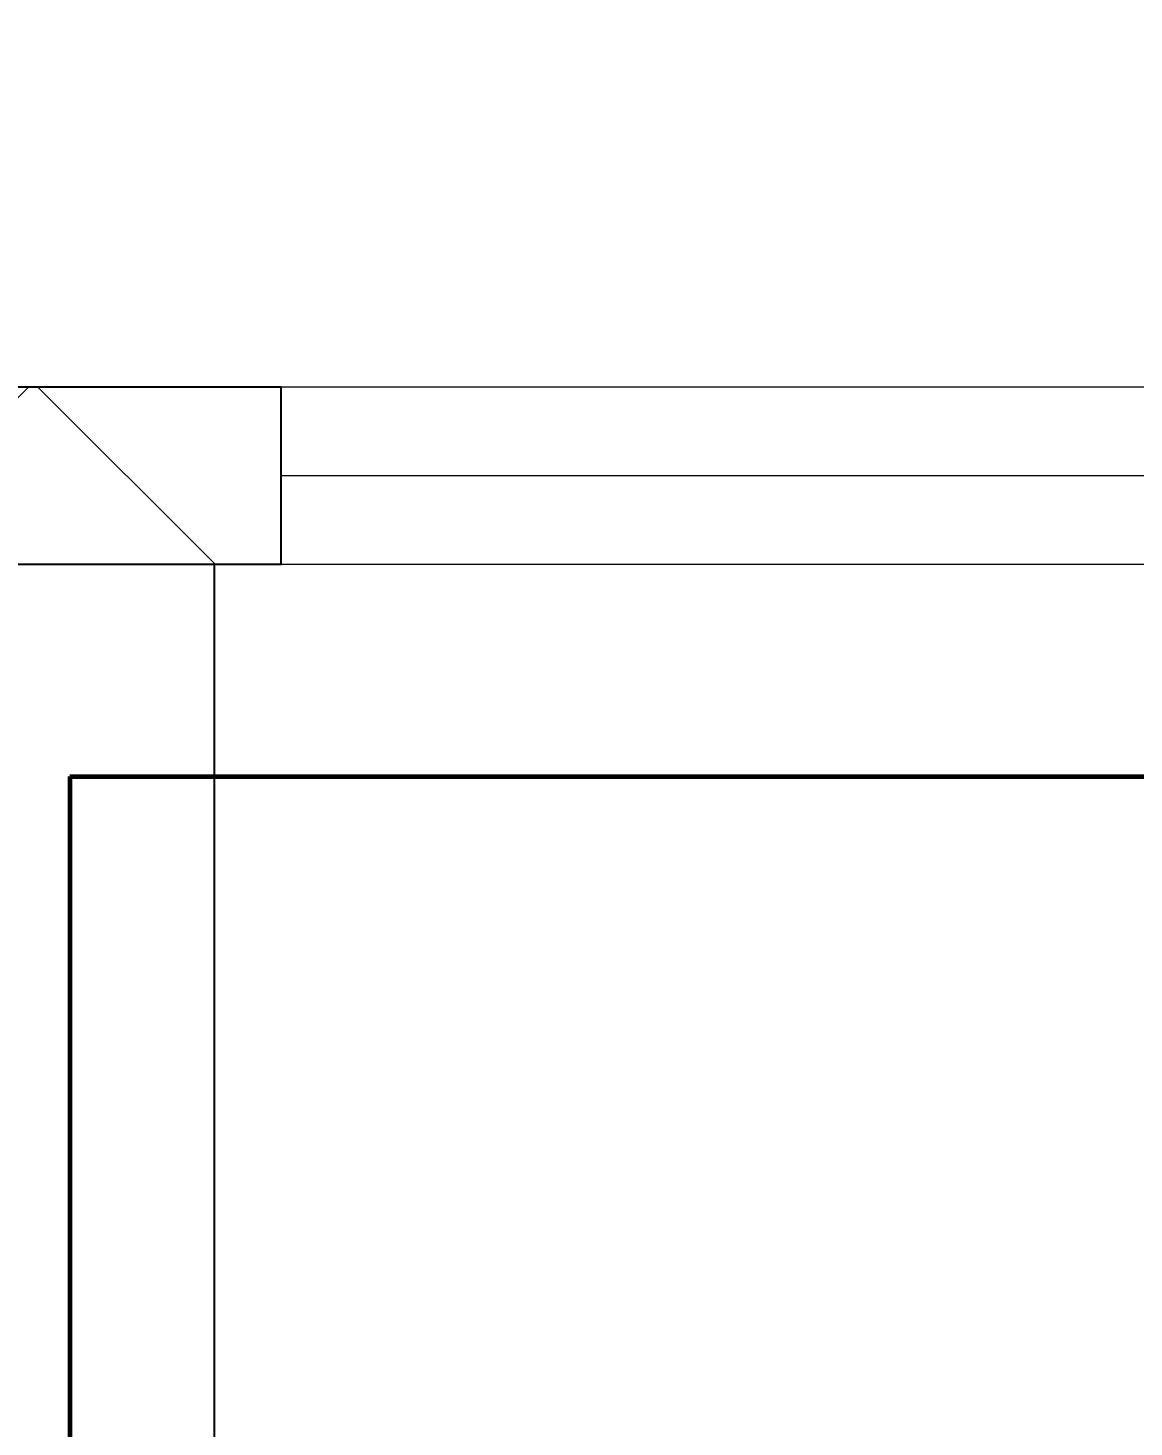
# Model space of a CAD drawing. Header units: millimetres. Extents: x 0 to 1680, y 0 to 594.
# Drawn here: x 532.04 to 541.99, y 519.82 to 532.4 of the extents above; entities that cross this region are included whole.
import ezdxf

# ---------------------------------------------------------------- set-up
doc = ezdxf.new("R2010")
doc.units = ezdxf.units.MM
for name, pattern in [('K5LT32792', [0]), ('K5LT32795', [0]), ('K5LT_BASIC', [0]), ('K5LT_THIN', [0]), ('K5LT_THIN_INCLUDED_TO_HATCHING', [0])]:
    doc.linetypes.add(name, pattern=pattern)
doc.layers.add('Системный слой', color=7, linetype='Continuous')
doc.styles.add('KDIMTEXTSTYLE', font='GOST_AU.SHX', dxfattribs={"width": 0.96, "oblique": 15, "height": 5})
doc.dimstyles.new('KDIMSTYLE (0.02)', dxfattribs={"dimtxt": 5, "dimasz": 1, "dimexe": 2, "dimexo": 0, "dimgap": 1, "dimtad": 1, "dimlfac": 50, "dimtxsty": 'KDIMTEXTSTYLE', "dimsah": 1, "dimcen": 0, "dimdle": 1, "dimadec": 0, "dimazin": 0, "dimtfac": 0.667, "dimtmove": 0, "dimatfit": 3, "dimfxl": 0, "dimtvp": 1, "dimtolj": 1, "dimtzin": 0, "dimarcsym": 0})

# ---------------------------------------------------------------- blocks, each defined once
blk = doc.blocks.new('U193')
at = {"layer": 'Системный слой', "color": 7, "linetype": 'K5LT32795', "lineweight": 13}
for p, q in [((530.452, 527.577), (532.052, 529.177)), ((533.73, 527.577), (532.13, 529.177))]:
    blk.add_line(p, q, dxfattribs=at)
blk = doc.blocks.new('U192')
at = {"layer": 'Системный слой', "color": 150, "linetype": 'K5LT_BASIC', "lineweight": 25, "true_color": 0x0080ff}
for p, q in [((512.518, 529.177), (534.318, 529.177)), ((534.318, 527.577), (531.418, 527.577))]:
    blk.add_line(p, q, dxfattribs=at)
at = {"layer": 'Системный слой'}
blk.add_blockref('U193', (0, 0), dxfattribs=at)
blk = doc.blocks.new('U257')
at = {"layer": 'Системный слой', "color": 5, "linetype": 'K5LT32792', "lineweight": 60, "true_color": 0x0000ff}
for q in [(532.418, 501.673), (562.418, 525.673)]:
    blk.add_line((532.418, 525.673), q, dxfattribs=at)
blk = doc.blocks.new('U1674')
at = {"layer": 'Системный слой', "color": 7, "linetype": 'K5LT_THIN_INCLUDED_TO_HATCHING', "lineweight": 13}
for p, q in [((534.318, 529.177), (555.318, 529.177)), ((534.318, 528.377), (555.318, 528.377)), ((555.318, 527.577), (534.318, 527.577))]:
    blk.add_line(p, q, dxfattribs=at)
at = {"layer": 'Системный слой', "color": 150, "linetype": 'K5LT_BASIC', "lineweight": 25, "true_color": 0x0080ff}
blk.add_line((534.318, 527.577), (534.318, 529.177), dxfattribs=at)
blk = doc.blocks.new('U1688')
at = {"layer": 'Системный слой', "color": 7, "linetype": 'K5LT_THIN_INCLUDED_TO_HATCHING', "lineweight": 13}
for p, q in [((534.318, 529.177), (555.318, 529.177)), ((534.318, 528.377), (555.318, 528.377)), ((555.318, 527.577), (534.318, 527.577))]:
    blk.add_line(p, q, dxfattribs=at)
at = {"layer": 'Системный слой', "color": 150, "linetype": 'K5LT_BASIC', "lineweight": 25, "true_color": 0x0080ff}
blk.add_line((534.318, 527.577), (534.318, 529.177), dxfattribs=at)
blk = doc.blocks.new('KDIMARROW_03')
at = {"layer": 'Системный слой', "color": 0, "linetype": 'K5LT_THIN', "lineweight": 13}
for p, q in [((-0.707, -0.707), (0.707, 0.707)), ((0, 0), (-1, 0)), ((0, 0), (1, 0))]:
    blk.add_line(p, q, dxfattribs=at)

msp = doc.modelspace()

# ---------------------------------------------------------------- block references
at = {"layer": 'Системный слой'}
for name in ['U192', 'U1674', 'U1688', 'U257']:
    msp.add_blockref(name, (0, 0), dxfattribs=at)

# ---------------------------------------------------------------- dimensions: what is measured, and where the dimension line sits
at = {"layer": 'Системный слой', "color": 7}
msp.add_linear_dim(base=(531.41796, 516.56978), p1=(533.71787, 527.57733), p2=(531.41796, 527.57733), location=(536.86047, 516.56978), dimstyle='KDIMSTYLE (0.02)', override={"dimexo": 0, "dimpost": '\\H2.5;\\W0.965;\\Q0;<>', "dimblk1": 'KDIMARROW_03', "dimblk2": 'KDIMARROW_03', "dimse1": 0, "dimse2": 0, "dimclrt": 7, "dimtolj": 1}, dxfattribs=at).render()

doc.saveas('drawing.dxf')
